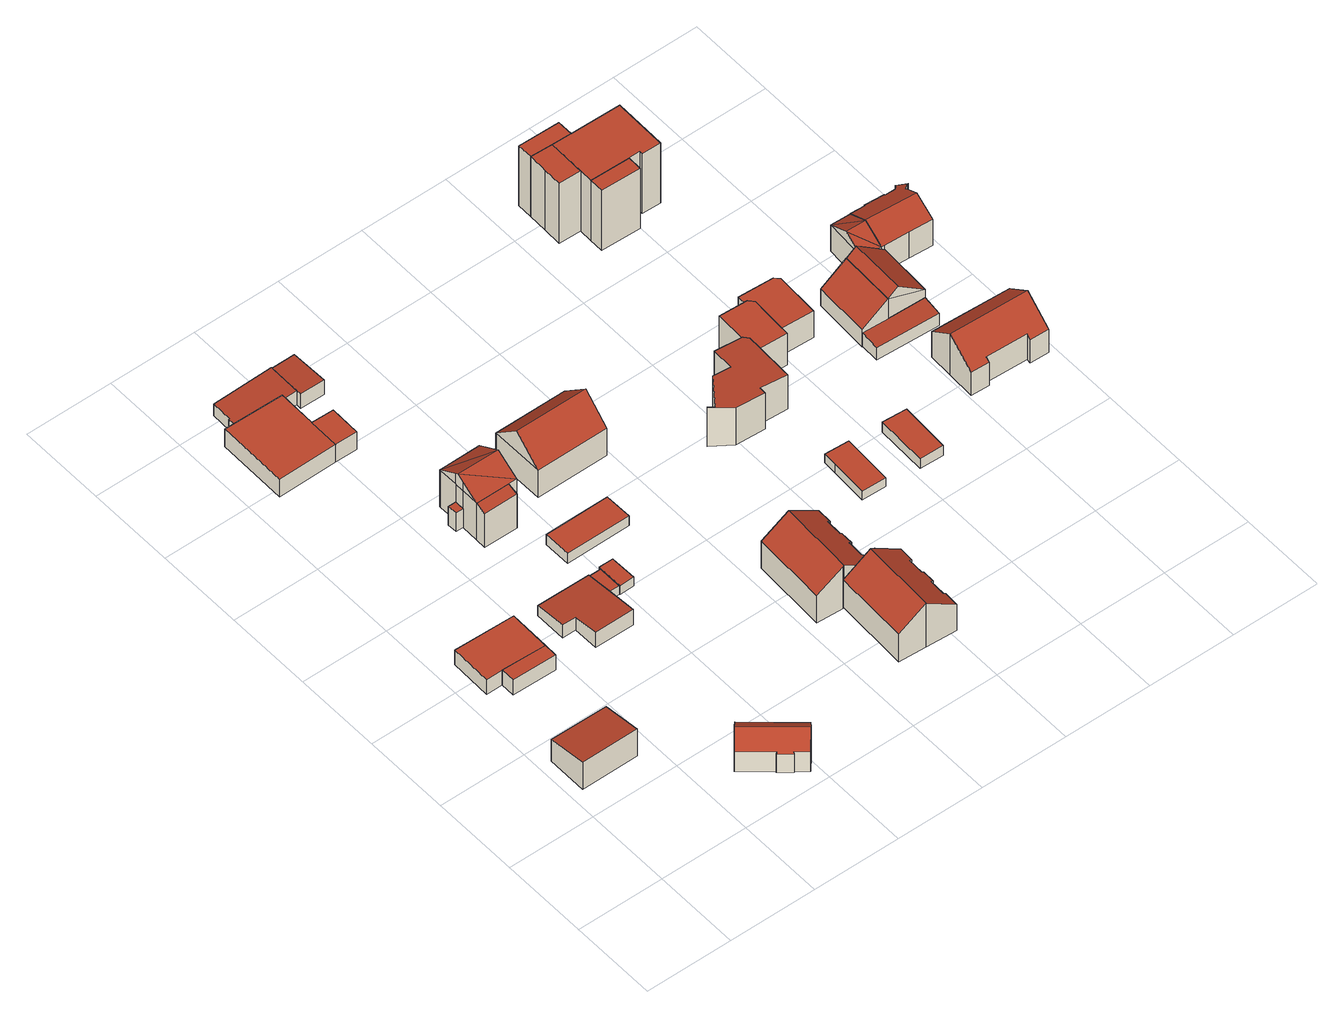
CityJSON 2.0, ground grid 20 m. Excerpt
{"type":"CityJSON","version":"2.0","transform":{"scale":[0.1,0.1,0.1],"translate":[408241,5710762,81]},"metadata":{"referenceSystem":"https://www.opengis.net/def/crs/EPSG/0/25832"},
"CityObjects":{
"building1":{"type":"Building","attributes":{"Gemeindeschluessel":"05978036","Geometrietyp2DReferenz":"3000","function":"31001_1000","roofType":"2100","measuredHeight":7.4},"geometry":[{"type":"MultiSurface","lod":"2","boundaries":[[[0,1,2,3]],[[1,4,5,2]],[[4,6,7,5]],[[6,0,3,7]],[[6,4,1,0]],[[3,2,5,7]]],"semantics":{"surfaces":[{"type":"WallSurface"},{"type":"RoofSurface"},{"type":"GroundSurface"}],"values":[0,0,0,0,1,2]}}]},
"building2":{"type":"Building","attributes":{"Gemeindeschluessel":"05978036","Geometrietyp2DReferenz":"3000","function":"31001_1000"},"children":["building2-1","building2-2"]},
"building2-1":{"type":"BuildingPart","attributes":{"roofType":"1000","measuredHeight":4.13},"parents":["building2"],"geometry":[{"type":"MultiSurface","lod":"2","boundaries":[[[8,9,10,11,12]],[[9,13,14,10]],[[13,15,16,17,14]],[[15,13,9,8]],[[11,10,14,17]],[[12,16,15,8]],[[12,11,17,16]]],"semantics":{"surfaces":[{"type":"WallSurface"},{"type":"RoofSurface"},{"type":"GroundSurface"},{"type":"ClosureSurface"}],"values":[0,0,0,1,2,0,3]}}]},
"building2-2":{"type":"BuildingPart","attributes":{"roofType":"1000","measuredHeight":4.01},"parents":["building2"],"geometry":[{"type":"MultiSurface","lod":"2","boundaries":[[[18,19,20,21]],[[19,12,11,20]],[[16,22,23,17]],[[22,18,21,23]],[[22,16,12,19,18]],[[21,20,11,17,23]],[[17,11,12,16]]],"semantics":{"surfaces":[{"type":"WallSurface"},{"type":"RoofSurface"},{"type":"GroundSurface"},{"type":"ClosureSurface"}],"values":[0,0,0,0,1,2,3]}}]},
"building3":{"type":"Building","attributes":{"Gemeindeschluessel":"05978036","Geometrietyp2DReferenz":"3000","function":"31001_1000","roofType":"3100","measuredHeight":8.06},"geometry":[{"type":"MultiSurface","lod":"2","boundaries":[[[24,25,26,27]],[[25,28,29,26]],[[28,30,31,29]],[[30,32,33,31]],[[32,34,35,33]],[[34,36,37,35]],[[36,38,39,37]],[[38,40,41,39]],[[40,42,43,41]],[[42,24,27,43]],[[38,36,34,32]],[[32,30,28,25,24,42,40,38]],[[27,26,29,31,33,35,37,39,41,43]]],"semantics":{"surfaces":[{"type":"WallSurface"},{"type":"RoofSurface"},{"type":"GroundSurface"}],"values":[0,0,0,0,0,0,0,0,0,0,1,1,2]}}]},
"building4":{"type":"Building","attributes":{"Gemeindeschluessel":"05978036","Geometrietyp2DReferenz":"3000","function":"31001_1000","roofType":"2100","measuredHeight":4.24},"geometry":[{"type":"MultiSurface","lod":"2","boundaries":[[[44,45,46,47]],[[45,48,49,46]],[[48,50,51,49]],[[50,52,53,51]],[[52,54,55,53]],[[54,56,57,55]],[[56,44,47,57]],[[56,54,52,50,48,45,44]],[[47,46,49,51,53,55,57]]],"semantics":{"surfaces":[{"type":"WallSurface"},{"type":"RoofSurface"},{"type":"GroundSurface"}],"values":[0,0,0,0,0,0,0,1,2]}}]},
"building5":{"type":"Building","attributes":{"Gemeindeschluessel":"05978036","Geometrietyp2DReferenz":"3000","function":"51009_1610"},"children":["building5-1","building5-2"]},
"building5-1":{"type":"BuildingPart","attributes":{"roofType":"1000","measuredHeight":4.77},"parents":["building5"],"geometry":[{"type":"MultiSurface","lod":"2","boundaries":[[[58,59,60,61]],[[58,62,63,59]],[[62,64,65,63]],[[64,62,58,61]],[[60,59,63,65]],[[61,60,65,64]]],"semantics":{"surfaces":[{"type":"WallSurface"},{"type":"RoofSurface"},{"type":"GroundSurface"},{"type":"ClosureSurface"}],"values":[0,0,0,1,2,3]}}]},
"building5-2":{"type":"BuildingPart","attributes":{"roofType":"1000","measuredHeight":4.72},"parents":["building5"],"geometry":[{"type":"MultiSurface","lod":"2","boundaries":[[[66,67,68,69]],[[67,61,60,68]],[[64,70,71,65]],[[70,66,69,71]],[[70,64,61,67,66]],[[69,68,60,65,71]],[[65,60,61,64]]],"semantics":{"surfaces":[{"type":"WallSurface"},{"type":"RoofSurface"},{"type":"GroundSurface"},{"type":"ClosureSurface"}],"values":[0,0,0,0,1,2,3]}}]},
"building6":{"type":"Building","attributes":{"Gemeindeschluessel":"05978036","Geometrietyp2DReferenz":"3000","function":"31001_2460","roofType":"1000","measuredHeight":2.28},"geometry":[{"type":"MultiSurface","lod":"2","boundaries":[[[72,73,74,75]],[[73,76,77,74]],[[76,78,79,77]],[[78,80,81,79]],[[80,72,75,81]],[[80,78,76,73,72]],[[75,74,77,79,81]]],"semantics":{"surfaces":[{"type":"WallSurface"},{"type":"RoofSurface"},{"type":"GroundSurface"}],"values":[0,0,0,0,0,1,2]}}]},
"building7":{"type":"Building","attributes":{"Gemeindeschluessel":"05978036","Geometrietyp2DReferenz":"3000","function":"31001_2000","roofType":"2100","measuredHeight":3.93},"geometry":[{"type":"MultiSurface","lod":"2","boundaries":[[[82,83,84,85]],[[83,86,87,84]],[[86,88,89,87]],[[88,90,91,89]],[[90,92,93,91]],[[92,94,95,93]],[[94,96,97,95]],[[96,82,85,97]],[[96,94,92,90,88,86,83,82]],[[85,84,87,89,91,93,95,97]]],"semantics":{"surfaces":[{"type":"WallSurface"},{"type":"RoofSurface"},{"type":"GroundSurface"}],"values":[0,0,0,0,0,0,0,0,1,2]}}]},
"building8":{"type":"Building","attributes":{"Gemeindeschluessel":"05978036","Geometrietyp2DReferenz":"3000","function":"31001_1000"},"children":["building8-1","building8-2","building8-3"]},
"building8-1":{"type":"BuildingPart","attributes":{"roofType":"1000","measuredHeight":5.11},"parents":["building8"],"geometry":[{"type":"MultiSurface","lod":"2","boundaries":[[[98,99,100,101]],[[99,102,103,100]],[[102,104,105,103]],[[104,102,99,98]],[[101,100,103,105]],[[101,105,104,98]]],"semantics":{"surfaces":[{"type":"WallSurface"},{"type":"RoofSurface"},{"type":"GroundSurface"},{"type":"ClosureSurface"}],"values":[0,0,0,1,2,3]}}]},
"building8-2":{"type":"BuildingPart","attributes":{"roofType":"2100","measuredHeight":9.96},"parents":["building8"],"geometry":[{"type":"MultiSurface","lod":"2","boundaries":[[[106,107,108,109]],[[110,111,112,113]],[[111,106,109,112]],[[111,110,107,106]],[[109,108,113,112]],[[113,108,107,110]]],"semantics":{"surfaces":[{"type":"WallSurface"},{"type":"RoofSurface"},{"type":"GroundSurface"},{"type":"ClosureSurface"}],"values":[0,0,0,1,2,3]}}]},
"building8-3":{"type":"BuildingPart","attributes":{"roofType":"3100","measuredHeight":13.42},"parents":["building8"],"geometry":[{"type":"MultiSurface","lod":"2","boundaries":[[[114,115,116,117]],[[115,110,113,116]],[[118,98,101,108,107]],[[119,120,121,105,104]],[[120,122,123,121]],[[122,124,125,123]],[[124,114,117,125]],[[126,114,124]],[[124,127,128,129,130,126]],[[115,126,130]],[[130,131,107,110,115]],[[107,131,118]],[[118,131,130,129,119]],[[119,129,128,120]],[[120,128,127,122]],[[122,127,124]],[[114,126,115]],[[117,116,113,108,101,105,121,123,125]],[[107,108,113,110]],[[104,98,118,119]],[[104,105,101,98]]],"semantics":{"surfaces":[{"type":"WallSurface"},{"type":"RoofSurface"},{"type":"GroundSurface"},{"type":"ClosureSurface"}],"values":[0,0,0,0,0,0,0,1,1,1,1,0,0,0,0,0,0,2,3,0,3]}}]},
"building9":{"type":"Building","attributes":{"Gemeindeschluessel":"05978036","Geometrietyp2DReferenz":"3000","function":"31001_2460","roofType":"1000","measuredHeight":2.42},"geometry":[{"type":"MultiSurface","lod":"2","boundaries":[[[132,133,134,135]],[[133,136,137,134]],[[136,138,139,137]],[[138,140,141,139]],[[140,132,135,141]],[[140,138,136,133,132]],[[135,134,137,139,141]]],"semantics":{"surfaces":[{"type":"WallSurface"},{"type":"RoofSurface"},{"type":"GroundSurface"}],"values":[0,0,0,0,0,1,2]}}]},
"building10":{"type":"Building","attributes":{"Gemeindeschluessel":"05978036","Geometrietyp2DReferenz":"3000","function":"31001_2460","roofType":"1000","measuredHeight":2.67},"geometry":[{"type":"MultiSurface","lod":"2","boundaries":[[[142,143,144,145]],[[143,146,147,144]],[[146,148,149,147]],[[148,150,151,149]],[[150,142,145,151]],[[150,148,146,143,142]],[[145,144,147,149,151]]],"semantics":{"surfaces":[{"type":"WallSurface"},{"type":"RoofSurface"},{"type":"GroundSurface"}],"values":[0,0,0,0,0,1,2]}}]},
"building11":{"type":"Building","attributes":{"Gemeindeschluessel":"05978036","Geometrietyp2DReferenz":"3000","function":"31001_2000","roofType":"2100","measuredHeight":3.97},"geometry":[{"type":"MultiSurface","lod":"2","boundaries":[[[152,153,154,155]],[[153,156,157,154]],[[156,158,159,157]],[[158,160,161,159]],[[160,152,155,161]],[[160,158,156,153,152]],[[155,154,157,159,161]]],"semantics":{"surfaces":[{"type":"WallSurface"},{"type":"RoofSurface"},{"type":"GroundSurface"}],"values":[0,0,0,0,0,1,2]}}]},
"building12":{"type":"Building","attributes":{"Gemeindeschluessel":"05978036","Geometrietyp2DReferenz":"3000","function":"31001_1000","roofType":"5000","measuredHeight":13.06},"geometry":[{"type":"MultiSurface","lod":"2","boundaries":[[[162,163,164,165]],[[163,166,167,164]],[[166,168,169,167]],[[168,162,165,169]],[[170,171,168,166]],[[170,166,163]],[[171,170,163,162]],[[171,162,168]],[[165,164,167,169]]],"semantics":{"surfaces":[{"type":"WallSurface"},{"type":"RoofSurface"},{"type":"GroundSurface"}],"values":[0,0,0,0,1,0,1,0,2]}}]},
"building13":{"type":"Building","attributes":{"Gemeindeschluessel":"05978036","Geometrietyp2DReferenz":"3000","function":"31001_1000","roofType":"3100","measuredHeight":11.97},"geometry":[{"type":"MultiSurface","lod":"2","boundaries":[[[172,173,174,175]],[[173,176,177,174]],[[176,178,179,177]],[[178,180,181,179]],[[180,182,183,181]],[[182,184,185,183]],[[184,186,187,185]],[[186,188,189,187]],[[188,190,191,189]],[[190,192,193,191]],[[192,194,195,193]],[[194,196,197,195]],[[196,198,199,197]],[[198,200,201,199]],[[200,172,175,201]],[[196,194,192,190,188,186,184,182,180,178,176,173,172]],[[172,200,198,196]],[[175,174,177,179,181,183,185,187,189,191,193,195,197,199,201]]],"semantics":{"surfaces":[{"type":"WallSurface"},{"type":"RoofSurface"},{"type":"GroundSurface"}],"values":[0,0,0,0,0,0,0,0,0,0,0,0,0,0,0,1,1,2]}}]},
"building14":{"type":"Building","attributes":{"Gemeindeschluessel":"05978036","Geometrietyp2DReferenz":"3000","function":"31001_1000","roofType":"3100","measuredHeight":11.63},"geometry":[{"type":"MultiSurface","lod":"2","boundaries":[[[202,203,204,205]],[[203,206,207,204]],[[206,208,209,207]],[[208,210,211,209]],[[210,212,213,211]],[[212,214,215,213]],[[214,216,217,215]],[[216,218,219,217]],[[218,220,221,219]],[[220,222,223,221]],[[222,224,225,223]],[[224,226,227,225]],[[226,228,229,227]],[[228,230,231,229]],[[230,202,205,231]],[[226,224,222,220,218]],[[218,216,214,212,210,208,206,203,202,230,228,226]],[[205,204,207,209,211,213,215,217,219,221,223,225,227,229,231]]],"semantics":{"surfaces":[{"type":"WallSurface"},{"type":"RoofSurface"},{"type":"GroundSurface"}],"values":[0,0,0,0,0,0,0,0,0,0,0,0,0,0,0,1,1,2]}}]},
"building15":{"type":"Building","attributes":{"Gemeindeschluessel":"05978036","Geometrietyp2DReferenz":"3000","function":"31001_2460","roofType":"1000","measuredHeight":2.35},"geometry":[{"type":"MultiSurface","lod":"2","boundaries":[[[232,233,234,235]],[[233,236,237,234]],[[236,238,239,237]],[[238,240,241,239]],[[240,232,235,241]],[[240,238,236,233,232]],[[235,234,237,239,241]]],"semantics":{"surfaces":[{"type":"WallSurface"},{"type":"RoofSurface"},{"type":"GroundSurface"}],"values":[0,0,0,0,0,1,2]}}]},
"building16":{"type":"Building","attributes":{"Gemeindeschluessel":"05978036","Geometrietyp2DReferenz":"3000","function":"31001_1000","roofType":"2100","measuredHeight":10.52},"geometry":[{"type":"MultiSurface","lod":"2","boundaries":[[[242,243,244,245]],[[243,246,247,244]],[[246,248,249,247]],[[248,250,251,249]],[[250,252,253,251]],[[252,254,255,253]],[[254,256,257,255]],[[256,258,259,257]],[[258,260,261,259]],[[260,262,263,261]],[[262,264,265,263]],[[264,266,267,265]],[[266,242,245,267]],[[266,264,262,260,258,256,254,252,250,248,246,243,242]],[[245,244,247,249,251,253,255,257,259,261,263,265,267]]],"semantics":{"surfaces":[{"type":"WallSurface"},{"type":"RoofSurface"},{"type":"GroundSurface"}],"values":[0,0,0,0,0,0,0,0,0,0,0,0,0,1,2]}}]},
"building17":{"type":"Building","attributes":{"Gemeindeschluessel":"05978036","Geometrietyp2DReferenz":"3000","function":"31001_2460","roofType":"1000","measuredHeight":2.66},"geometry":[{"type":"MultiSurface","lod":"2","boundaries":[[[268,269,270,271]],[[269,272,273,270]],[[272,274,275,273]],[[274,268,271,275]],[[274,272,269,268]],[[271,270,273,275]]],"semantics":{"surfaces":[{"type":"WallSurface"},{"type":"RoofSurface"},{"type":"GroundSurface"}],"values":[0,0,0,0,1,2]}}]},
"building18":{"type":"Building","attributes":{"Gemeindeschluessel":"05978036","Geometrietyp2DReferenz":"3000","function":"31001_1000","roofType":"1000","measuredHeight":8.69},"geometry":[{"type":"MultiSurface","lod":"2","boundaries":[[[276,277,278,279]],[[277,280,281,278]],[[280,282,283,281]],[[282,284,285,283]],[[284,286,287,285]],[[286,288,289,287]],[[288,290,291,289]],[[290,276,279,291]],[[290,288,286,284,282,280,277,276]],[[279,278,281,283,285,287,289,291]]],"semantics":{"surfaces":[{"type":"WallSurface"},{"type":"RoofSurface"},{"type":"GroundSurface"}],"values":[0,0,0,0,0,0,0,0,1,2]}}]},
"building19":{"type":"Building","attributes":{"Gemeindeschluessel":"05978036","Geometrietyp2DReferenz":"3000","function":"31001_1000","roofType":"1000","measuredHeight":7.22},"geometry":[{"type":"MultiSurface","lod":"2","boundaries":[[[292,293,289,291]],[[293,294,287,289]],[[294,295,296,287]],[[295,297,298,296]],[[297,299,300,298]],[[299,301,302,300]],[[301,292,291,302]],[[301,299,297,295,294,293,292]],[[291,289,287,296,298,300,302]]],"semantics":{"surfaces":[{"type":"WallSurface"},{"type":"RoofSurface"},{"type":"GroundSurface"}],"values":[0,0,0,0,0,0,0,1,2]}}]},
"building20":{"type":"Building","attributes":{"Gemeindeschluessel":"05978036","Geometrietyp2DReferenz":"3000","function":"31001_1000"},"children":["building20-1","building20-2","building20-3","building20-4"]},
"building20-1":{"type":"BuildingPart","attributes":{"roofType":"1000","measuredHeight":16.41},"parents":["building20"],"geometry":[{"type":"MultiSurface","lod":"2","boundaries":[[[303,304,305,306]],[[304,307,308,305]],[[309,310,311,312]],[[313,314,315,316]],[[313,317,318,314]],[[317,303,306,318]],[[317,313,316,319,310,309,307,304,303]],[[306,305,308,312,311,320,315,314,318]],[[307,309,312,308]],[[319,320,311,310]],[[316,315,320,319]]],"semantics":{"surfaces":[{"type":"WallSurface"},{"type":"RoofSurface"},{"type":"GroundSurface"},{"type":"ClosureSurface"}],"values":[0,0,0,0,0,0,1,2,3,3,3]}}]},
"building20-2":{"type":"BuildingPart","attributes":{"roofType":"1000","measuredHeight":16.41},"parents":["building20"],"geometry":[{"type":"MultiSurface","lod":"2","boundaries":[[[321,322,308,307]],[[321,323,324,322]],[[323,309,312,324]],[[309,323,321,307]],[[308,322,324,312]],[[309,307,308,312]]],"semantics":{"surfaces":[{"type":"WallSurface"},{"type":"RoofSurface"},{"type":"GroundSurface"},{"type":"ClosureSurface"}],"values":[0,0,0,1,2,3]}}]},
"building20-3":{"type":"BuildingPart","attributes":{"roofType":"1000","measuredHeight":16.4},"parents":["building20"],"geometry":[{"type":"MultiSurface","lod":"2","boundaries":[[[310,325,326,311]],[[325,327,328,326]],[[327,329,330,328]],[[319,329,327,325,310]],[[311,326,328,330,320]],[[330,329,319,320]],[[311,320,319,310]]],"semantics":{"surfaces":[{"type":"WallSurface"},{"type":"RoofSurface"},{"type":"GroundSurface"},{"type":"ClosureSurface"}],"values":[0,0,0,1,2,3,3]}}]},
"building20-4":{"type":"BuildingPart","attributes":{"roofType":"1000","measuredHeight":16.41},"parents":["building20"],"geometry":[{"type":"MultiSurface","lod":"2","boundaries":[[[331,332,333,334]],[[332,316,315,333]],[[331,334,330,329]],[[329,316,332,331]],[[334,333,315,320,330]],[[316,319,320,315]],[[329,330,320,319]]],"semantics":{"surfaces":[{"type":"WallSurface"},{"type":"RoofSurface"},{"type":"GroundSurface"},{"type":"ClosureSurface"}],"values":[0,0,0,1,2,3,3]}}]},
"building21":{"type":"Building","attributes":{"Gemeindeschluessel":"05978036","Geometrietyp2DReferenz":"3000","function":"31001_2000","roofType":"2100","measuredHeight":9.25},"geometry":[{"type":"MultiSurface","lod":"2","boundaries":[[[335,336,337,338]],[[336,339,340,337]],[[339,341,342,340]],[[341,335,338,342]],[[341,339,336,335]],[[338,337,340,342]]],"semantics":{"surfaces":[{"type":"WallSurface"},{"type":"RoofSurface"},{"type":"GroundSurface"}],"values":[0,0,0,0,1,2]}}]},
"building22":{"type":"Building","attributes":{"Gemeindeschluessel":"05978036","Geometrietyp2DReferenz":"3000","function":"31001_2000","roofType":"2100","measuredHeight":3.69},"geometry":[{"type":"MultiSurface","lod":"2","boundaries":[[[343,344,345,346]],[[344,347,348,345]],[[347,349,350,348]],[[349,351,352,350]],[[351,343,346,352]],[[351,349,347,344,343]],[[346,345,348,350,352]]],"semantics":{"surfaces":[{"type":"WallSurface"},{"type":"RoofSurface"},{"type":"GroundSurface"}],"values":[0,0,0,0,0,1,2]}}]},
"building23":{"type":"Building","attributes":{"Gemeindeschluessel":"05978036","Geometrietyp2DReferenz":"3000","function":"31001_1000","roofType":"3100","measuredHeight":11.23},"geometry":[{"type":"MultiSurface","lod":"2","boundaries":[[[353,354,355,356]],[[354,357,358,355]],[[357,359,360,358]],[[359,361,362,360]],[[361,363,364,362]],[[363,365,366,364]],[[365,367,368,366]],[[367,369,370,368]],[[369,371,372,370]],[[371,353,356,372]],[[367,365,363,361]],[[361,359,357,354,353,371,369,367]],[[356,355,358,360,362,364,366,368,370,372]]],"semantics":{"surfaces":[{"type":"WallSurface"},{"type":"RoofSurface"},{"type":"GroundSurface"}],"values":[0,0,0,0,0,0,0,0,0,0,1,1,2]}}]},
"building24":{"type":"Building","attributes":{"Gemeindeschluessel":"05978036","Geometrietyp2DReferenz":"3000","function":"31001_2000","roofType":"5000","measuredHeight":11.08},"geometry":[{"type":"MultiSurface","lod":"2","boundaries":[[[373,374,342,338]],[[374,375,376,342]],[[375,377,378,376]],[[377,379,380,378]],[[379,381,382,380]],[[381,373,338,382]],[[383,384,374,373]],[[381,379,377,375,384,383]],[[373,381,383]],[[375,374,384]],[[338,342,376,378,380,382]]],"semantics":{"surfaces":[{"type":"WallSurface"},{"type":"RoofSurface"},{"type":"GroundSurface"}],"values":[0,0,0,0,0,0,1,1,0,0,2]}}]},
"building25":{"type":"Building","attributes":{"Gemeindeschluessel":"05978036","Geometrietyp2DReferenz":"3000","function":"31001_1100"},"children":["building25-1","building25-2"]},
"building25-1":{"type":"BuildingPart","attributes":{"roofType":"5000","measuredHeight":9.7},"parents":["building25"],"geometry":[{"type":"MultiSurface","lod":"2","boundaries":[[[385,386,387,388]],[[386,389,380,387]],[[389,390,378,380]],[[391,392,393,394,395]],[[392,396,397,393]],[[396,398,399,397]],[[398,400,401,399]],[[400,402,403,401]],[[402,404,405,403]],[[404,406,407,405]],[[406,408,409,407]],[[408,410,411,409]],[[410,412,413,411]],[[412,414,415,413]],[[414,416,417,415]],[[416,385,388,417]],[[386,385,418,419,420,421,390,389]],[[414,412,410,408,406,404,402,400,398,396,392,391,419,418,416]],[[385,416,418]],[[388,387,380,378,394,393,397,399,401,403,405,407,409,411,413,415,417]],[[395,422,423,391]],[[394,378,390,422,395]],[[419,391,423,420]],[[421,422,390]],[[420,423,422,421]]],"semantics":{"surfaces":[{"type":"WallSurface"},{"type":"RoofSurface"},{"type":"GroundSurface"},{"type":"ClosureSurface"}],"values":[0,0,0,0,0,0,0,0,0,0,0,0,0,0,0,0,1,1,0,2,0,3,0,0,3]}}]},
"building25-2":{"type":"BuildingPart","attributes":{"roofType":"3100","measuredHeight":9.75},"parents":["building25"],"geometry":[{"type":"MultiSurface","lod":"2","boundaries":[[[424,395,394,425]],[[426,376,378,390]],[[426,424,425,376]],[[424,426,427]],[[424,428,420,423,395]],[[428,424,427]],[[427,390,428]],[[390,427,426]],[[425,394,378,376]],[[422,421,390]],[[378,394,395,422,390]],[[428,390,421,420]],[[423,422,395]],[[420,421,422,423]]],"semantics":{"surfaces":[{"type":"WallSurface"},{"type":"RoofSurface"},{"type":"GroundSurface"},{"type":"ClosureSurface"}],"values":[0,0,0,0,1,1,1,1,2,0,3,0,0,3]}}]}
},
"vertices":[
[1,232,122],[2,324,107],[2,324,48],[1,232,48],[132,323,107],[132,323,48],[132,232,122],[132,232,48],
[158,530,81],[157,499,81],[157,499,40],[158,530,40],[158,530,80],[57,501,81],[57,501,40],[57,533,81],[57,533,80],[57,533,40],
[22,628,80],[160,625,80],[160,625,40],[22,628,40],[20,533,80],[20,533,40],
[332,20,93],[307,41,93],[307,41,43],[332,20,43],[309,43,96],[309,43,43],[249,93,96],[249,93,43],[273,122,124],[273,122,43],[297,150,96],[297,150,43],[405,60,96],[405,60,43],[382,31,124],[382,31,43],[358,3,96],[358,3,43],[334,23,96],[334,23,43],
[221,556,70],[221,629,62],[221,629,35],[221,556,35],[342,628,62],[342,628,35],[342,575,68],[342,575,35],[342,499,77],[342,499,35],[252,499,77],[252,499,35],[252,556,70],[252,556,35],
[237,1242,67],[237,1242,19],[187,1243,19],[187,1243,67],[236,1172,67],[236,1172,19],[186,1172,67],[186,1172,19],
[52,1332,67],[188,1330,67],[188,1330,19],[52,1332,19],[51,1171,67],[51,1171,19],
[342,575,57],[342,628,57],[342,628,34],[342,575,34],[342,629,57],[342,629,34],[371,629,57],[371,629,34],[371,575,57],[371,575,34],
[220,1327,59],[158,1327,56],[158,1327,20],[220,1327,20],[158,1319,56],[158,1319,20],[82,1320,52],[82,1320,20],[82,1357,52],[82,1357,20],[84,1357,52],[84,1357,20],[85,1404,52],[85,1404,20],[221,1402,59],[221,1402,20],
[260,893,76],[243,893,76],[243,893,25],[260,893,25],[243,915,76],[243,915,25],[260,915,76],[260,915,25],
[259,829,117],[259,853,125],[259,853,25],[259,829,25],[336,853,125],[336,829,117],[336,829,25],[336,853,25],
[355,961,125],[355,853,125],[355,853,25],[355,961,25],[260,893,125],[260,915,125],[260,958,125],[260,958,25],[260,959,125],[260,959,25],[260,961,125],[260,961,25],[355,907,159],[260,959,127],[260,958,127],[260,915,154],[260,907,159],[260,893,150],
[372,634,58],[404,634,58],[404,634,34],[372,634,34],[405,574,58],[405,574,34],[372,573,58],[372,573,34],[372,628,58],[372,628,34],
[348,696,59],[347,758,59],[347,758,32],[348,696,32],[386,758,59],[386,758,32],[494,759,59],[494,759,32],[495,697,59],[495,697,32],
[220,1315,61],[220,1327,60],[220,1327,21],[220,1315,21],[221,1402,56],[221,1402,21],[276,1402,56],[276,1402,21],[275,1314,61],[275,1314,21],
[415,986,96],[580,987,96],[580,987,22],[415,986,22],[580,865,96],[580,865,22],[416,865,96],[416,865,22],[580,926,153],[415,926,153],
[726,277,164],[736,277,158],[736,277,45],[726,277,45],[796,274,117],[796,274,45],[794,240,117],[794,240,45],[788,240,120],[788,240,45],[787,203,120],[787,203,45],[792,203,117],[792,203,45],[791,174,117],[791,174,45],[785,174,120],[785,174,45],[784,137,120],[784,137,45],[789,136,116],[789,136,45],[788,102,116],[788,102,45],[718,106,164],[718,106,45],[655,109,120],[655,109,45],[663,280,120],[663,280,45],
[736,414,115],[735,377,115],[735,377,41],[736,414,41],[740,377,111],[740,377,41],[739,348,111],[739,348,41],[733,348,115],[733,348,41],[732,311,115],[732,311,41],[737,310,111],[737,310,41],[736,277,111],[736,277,41],[666,280,157],[666,280,41],[663,280,155],[663,280,41],[603,283,115],[603,283,41],[611,454,115],[611,454,41],[674,451,157],[674,451,41],[743,448,111],[743,448,41],[742,414,111],[742,414,41],
[865,470,60],[869,553,60],[869,553,37],[865,470,37],[871,586,60],[871,586,37],[926,583,60],[926,583,37],[920,468,60],[920,468,37],
[780,734,124],[738,765,127],[738,765,22],[780,734,22],[739,767,127],[739,767,22],[751,758,127],[751,758,22],[798,823,123],[798,823,22],[840,821,121],[840,821,22],[842,871,121],[842,871,22],[907,868,116],[907,868,22],[916,858,115],[916,858,22],[915,830,115],[915,830,22],[912,743,115],[912,743,22],[849,746,120],[849,746,22],[848,731,120],[848,731,22],
[999,465,60],[1004,580,60],[1004,580,33],[999,465,33],[1059,577,60],[1059,577,33],[1053,463,60],[1053,463,33],
[980,827,110],[915,830,110],[915,830,23],[980,827,23],[916,858,110],[916,858,23],[907,868,110],[907,868,23],[910,940,110],[910,940,23],[975,937,110],[975,937,23],[985,926,110],[985,926,23],[981,853,110],[981,853,23],
[981,853,96],[985,926,96],[975,937,96],[976,964,96],[976,964,23],[1056,960,96],[1056,960,23],[1066,950,96],[1066,950,23],[1061,849,96],[1061,849,23],
[1026,1304,165],[1026,1311,165],[1026,1311,1],[1026,1304,1],[1001,1311,165],[1001,1311,1],[910,1313,165],[911,1343,165],[911,1343,1],[910,1313,1],[1071,1424,165],[1071,1424,1],[957,1426,1],[957,1426,165],[1069,1303,165],[1069,1303,1],[913,1427,165],[913,1427,1],
[1000,1278,165],[1000,1278,1],[910,1281,165],[910,1281,1],
[861,1344,165],[861,1344,1],[862,1386,165],[862,1386,1],[863,1429,165],[863,1429,1],
[863,1464,165],[957,1462,165],[957,1462,1],[863,1464,1],
[1177,774,112],[1118,777,65],[1118,777,19],[1177,774,19],[1124,905,65],[1124,905,19],[1182,901,112],[1182,901,19],
[1116,733,55],[1118,777,58],[1118,777,21],[1116,733,21],[1177,774,58],[1177,774,21],[1263,771,58],[1263,771,21],[1260,726,55],[1260,726,21],
[1328,553,97],[1233,557,97],[1233,557,27],[1328,553,27],[1233,548,90],[1233,548,27],[1191,550,90],[1191,550,27],[1194,614,139],[1194,614,27],[1196,670,97],[1196,670,27],[1375,662,97],[1375,662,27],[1373,607,139],[1373,607,27],[1370,542,90],[1370,542,27],[1327,544,90],[1327,544,27],
[1177,774,111],[1182,901,111],[1218,900,120],[1218,900,19],[1263,897,84],[1263,897,19],[1270,896,78],[1270,896,19],[1263,771,80],[1263,771,19],[1200,773,130],[1205,900,130],
[1379,890,90],[1326,893,90],[1326,893,19],[1379,890,19],[1270,896,90],[1263,897,90],[1270,997,91],[1305,996,90],[1305,996,19],[1270,997,19],[1270,997,90],[1305,998,89],[1305,998,19],[1350,995,89],[1350,995,19],[1350,993,90],[1350,993,19],[1374,992,90],[1374,992,19],[1383,1002,85],[1383,1002,19],[1382,1002,84],[1382,1002,19],[1384,1004,83],[1384,1004,19],[1400,987,92],[1400,987,19],[1398,986,92],[1398,986,19],[1397,986,92],[1397,986,19],[1385,975,99],[1385,975,19],[1383,941,116],[1267,949,116],[1267,948,116],[1263,898,90],[1266,934,90],[1270,996,91],
[1225,999,90],[1225,999,19],[1218,900,90],[1221,949,117],[1266,947,117]
]}
